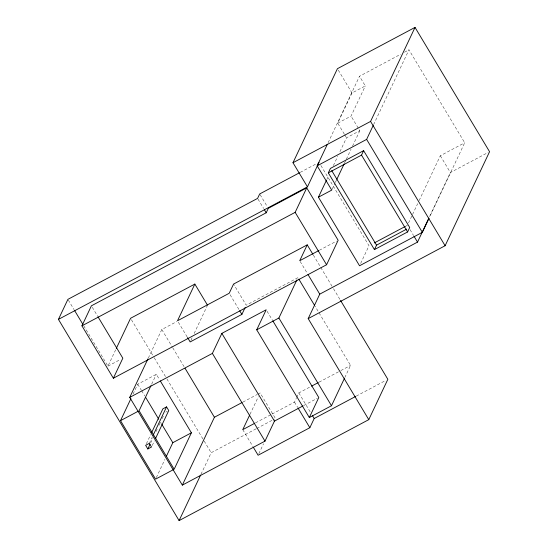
<?xml version="1.0" encoding="UTF-8"?>
<svg xmlns="http://www.w3.org/2000/svg" width="548" height="548" viewBox="0 0 548 548"><rect width="100%" height="100%" fill="white"/><g stroke="black" fill="none" stroke-linecap="round" stroke-linejoin="round"><path stroke-width="0.41" stroke-dasharray="2.74 2.06" d="M83.741 325.772L107.942 366.133L115.971 349.151M148.323 358.063L161.811 329.533L176.799 321.553M133.075 394.067L137.747 384.196L156.324 374.311L159.393 379.428M151.659 384.182L156.324 374.311M190.882 340.39L192.334 337.335M194.143 333.506L207.158 305.969M146.35 443.791L150.659 434.674M149.323 443.346L152.2 437.27M150.693 442.887L152.851 438.332M156.077 431.495L157.16 429.221M158.954 425.419L160.749 421.624M162.181 418.583L163.975 414.788M152.234 445.476L154.392 440.921M156.303 477.616L164.921 459.388M328.129 142.672L359.515 76.261L400.725 54.225M344.322 134.13L337.746 123.17L352.008 92.996L365.31 85.92L359.515 76.261M337.746 123.17L351.049 116.087L365.31 85.92M326.807 179.484L327.896 177.175M333.376 165.585L337.753 156.324M339.945 151.686L346.514 137.788L359.817 130.712L351.049 116.087M332.095 189.348L335.013 183.176M335.383 182.402L336.472 180.087M344.5 163.112L345.959 160.03M346.322 159.256L351.062 149.227M352.522 146.138L359.817 130.712M200.972 474.328L211.186 452.73L256.032 428.858M373.558 124.718L408.966 49.813L464.704 142.754L429.659 216.892M249.998 414.35L258.32 396.752M258.834 453.703L263.533 443.757M272.007 414.089L294.495 402.116L296.304 398.286M296.667 397.526L298.838 392.93L310.832 386.546M360.639 263.451L369.016 245.737L320.71 165.195M408.534 222.968L412.185 215.241M412.555 214.467L417.665 203.651M419.131 200.561L440.318 155.735L464.704 142.754M344.802 377.579L350.562 365.4L315.052 306.181M429.577 216.597L450.401 172.552L488.056 152.508M404.472 52.218L408.966 49.813M300.242 172.367L317.518 163.174M319.313 250.299L336.643 241.079M107.942 366.133L120.594 359.399M297.954 277.672L246.23 305.202L233.558 284.07M405.178 226.488L407.438 225.29M165.797 412.117L167.27 411.329M242.894 402.102L257.128 394.526M257.875 394.128L260.122 392.93L275.466 418.514L273.226 419.706M319.073 382.155L340.068 370.982M340.815 370.585L350.562 365.4M255.512 422.864L271.253 414.487M256.779 428.461L272.479 420.104M303.763 405.513L317.285 398.314M356.275 396.108L385.587 380.511M440.318 155.735L450.401 172.552M338.294 70.123L352.008 92.996M410.068 229.674L413.576 235.524M344.761 134.863L346.514 137.788M313.353 255.094L333.074 287.974M333.513 288.707L340.52 300.393M260.115 194.677L267.438 206.891M300.16 261.451L307.127 273.075M258.012 199.123L263.615 208.466M267.061 311.25L272.322 320.018M298.838 392.93L310.675 412.665M230.085 294.714L239.264 310.017M294.495 402.116L297.564 407.233M178.36 322.245L187.101 336.821M242.771 429.646L252.854 446.462M161.811 329.533L172.332 347.076M172.771 347.809L184.169 366.811M131.438 319.744L153.782 357.015M154.221 357.741L166.489 378.202M166.928 378.935L203.733 440.311M204.171 441.037L211.186 452.73M92.283 307.27L97.517 315.997M137.747 384.196L141.254 390.046M141.692 390.779L144.761 395.896M160.543 422.213L161.42 423.673M68.342 300.092L74.062 309.634"/><path stroke-width="0.82" d="M340.52 300.393L387.847 379.305L368.777 419.645L179.1 520.6L58.437 319.381L67.904 299.359L257.581 198.403L259.684 193.958L299.496 172.764M81.94 325.834L91.406 305.811L266.198 212.782L268.301 208.329L306.729 187.875L338.15 240.277L326.581 264.752L113.361 378.23L81.94 325.834L295.16 212.35L306.729 187.875M116.334 348.384L130.561 318.285L194.848 284.07L207.521 305.202M113.361 378.23L122.827 358.207L97.955 316.73M303.01 405.91L274.452 421.111L264.992 441.133L182.333 485.124L129.732 397.396L147.96 358.837M173.421 469.643L155.584 479.137L120.512 420.652L130.924 398.629M194.848 284.07L177.49 320.792L229.215 293.262L233.558 284.07L307.223 244.86L312.922 254.361M150.94 385.703L139.089 410.76L174.161 469.246L191.396 432.79L160.269 380.887M151.734 432.399L162.866 408.856L166.558 406.89L168.75 410.541L155.468 438.647M153.276 434.989L166.558 406.89M147.823 448.963L151.515 446.997L149.323 443.346L145.631 445.312L147.823 448.963L149.974 444.407M58.437 319.381L307.455 186.847L292.988 162.722L337.431 68.692L415.021 27.4L489.563 151.707L445.113 245.73L308.188 318.614L368.777 419.645M129.732 397.396L212.384 353.405L221.851 333.383L266.184 309.784L256.717 329.814L309.325 417.535L331.492 405.739L344.445 378.339M166.352 456.354L172.819 442.681L191.396 432.79M187.539 337.547L190.163 341.925L241.887 314.394L245.141 307.503M428.926 218.433L422.357 232.331L359.55 265.766L318.429 197.198L331.732 190.115L317.176 165.839L327.396 144.22M307.455 186.847L319.025 162.372M328.314 172.867L330.417 168.414L363.625 150.652L409.705 227.495L407.602 231.948L374.435 249.6L328.314 172.867L361.522 155.105L363.625 150.652M318.429 197.198L326.444 180.251M182.333 485.124L214.419 417.254L242.141 402.499M336.842 179.319L344.13 163.886M307.223 244.86L299.722 260.725L318.559 250.703M179.1 520.6L200.609 475.095M292.988 162.722L370.571 121.43L415.021 27.4M256.717 329.814L278.884 318.011L296.872 279.959M317.176 165.839L366.626 139.391L373.195 125.492M249.641 415.11L242.771 429.646L254.765 423.262M308.188 318.614L319.758 294.139L417.521 242.1L428.844 218.145M374.435 249.6L376.538 245.148L406.691 229.098M309.325 417.535L318.792 397.512L272.76 320.751M253.292 447.195L258.115 455.237L309.839 427.707L314.182 418.514L355.522 396.512M374.291 242.928L405.178 226.488M120.512 420.652L138.349 411.158M311.579 386.148L318.326 382.559M331.732 170.613L376.538 245.148M370.571 121.43L445.113 245.73M366.626 139.391L422.357 232.331M414.014 236.257L417.521 242.1M361.522 155.105L407.602 231.948M295.16 212.35L326.581 264.752M307.997 274.527L319.758 294.139M264.479 209.905L266.198 212.782M298.831 279.138L314.614 305.455M278.884 318.011L331.492 405.739M312.429 415.59L314.182 418.514M239.702 310.75L241.887 314.394M298.002 407.965L309.839 427.707M221.851 333.383L274.452 421.111M212.384 353.405L264.992 441.133M185.046 368.277L214.419 417.254M145.638 397.355L158.79 419.289M161.859 424.405L172.819 442.681M74.501 310.367L82.864 324.306"/></g></svg>
